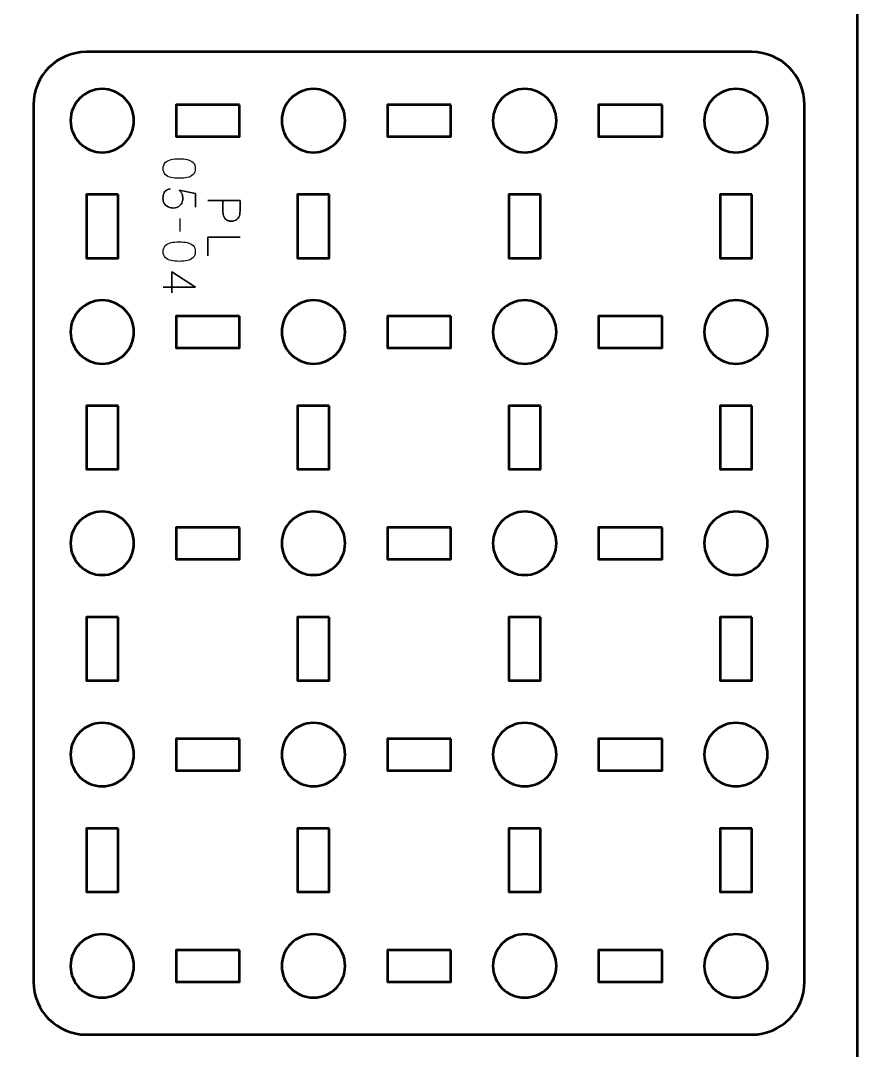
# Model space of a CAD drawing. Header units: centimetres. Extents: x -23.5 to 0, y -29.7 to 0.
# Drawn here: x -7.92 to 0, y -24.5 to -14.75 of the extents above; entities that cross this region are included whole.
import ezdxf

# ---------------------------------------------------------------- set-up
doc = ezdxf.new("R2010")
doc.units = ezdxf.units.CM
doc.header["$MEASUREMENT"] = 0
doc.layers.add('Layer 1', color=7, linetype='Continuous')

msp = doc.modelspace()

# ---------------------------------------------------------------- linework, layer by layer
at = {"layer": 'Layer 1', "color": 22, "lineweight": 53}
msp.add_open_spline([(-20.49992, 0.00005), (-20.49992, 0.00005), (-0.49996, 0.00005), (-0.49996, 0.00005), (-0.49996, 0.00005), (-0.22299, 0.00005), (0, -0.22304), (0, -0.50004), (0, -0.50004), (0, -0.50004), (0, -29.19991), (0, -29.19991), (0, -29.19991), (0, -29.47705), (-0.22299, -29.70001), (-0.49996, -29.70001), (-0.49996, -29.70001), (-0.49996, -29.70001), (-20.49992, -29.70001), (-20.49992, -29.70001), (-20.49992, -29.70001), (-20.77692, -29.70001), (-21.00001, -29.47705), (-21.00001, -29.19991), (-21.00001, -29.19991), (-21.00001, -29.19991), (-21.00001, -0.50004), (-21.00001, -0.50004), (-21.00001, -0.50004), (-21.00001, -0.22304), (-20.77692, 0.00005), (-20.49992, 0.00005)], degree=3, knots=[0, 0, 0, 0, 0.125, 0.125, 0.125, 0.125, 0.25, 0.25, 0.25, 0.25, 0.375, 0.375, 0.375, 0.375, 0.5, 0.5, 0.5, 0.5, 0.625, 0.625, 0.625, 0.625, 0.75, 0.75, 0.75, 0.75, 0.875, 0.875, 0.875, 0.875, 1, 1, 1, 1], dxfattribs=at)
at = {"layer": 'Layer 1', "color": 114, "lineweight": 53}
msp.add_open_spline([(-0.50002, -15.55001), (-0.50002, -15.55001), (-0.50002, -23.84991), (-0.50002, -23.84991), (-0.50002, -23.84991), (-0.50002, -24.12691), (-0.72311, -24.35001), (-1.00011, -24.35001), (-1.00011, -24.35001), (-1.00011, -24.35001), (-7.30008, -24.35001), (-7.30008, -24.35001), (-7.30008, -24.35001), (-7.57705, -24.35001), (-7.80004, -24.12691), (-7.80004, -23.84991), (-7.80004, -23.84991), (-7.80004, -23.84991), (-7.80004, -15.55001), (-7.80004, -15.55001), (-7.80004, -15.55001), (-7.80004, -15.27301), (-7.57705, -15.04991), (-7.30008, -15.04991), (-7.30008, -15.04991), (-7.30008, -15.04991), (-1.00011, -15.04991), (-1.00011, -15.04991), (-1.00011, -15.04991), (-0.72311, -15.04991), (-0.50002, -15.27301), (-0.50002, -15.55001)], degree=3, knots=[0, 0, 0, 0, 0.125, 0.125, 0.125, 0.125, 0.25, 0.25, 0.25, 0.25, 0.375, 0.375, 0.375, 0.375, 0.5, 0.5, 0.5, 0.5, 0.625, 0.625, 0.625, 0.625, 0.75, 0.75, 0.75, 0.75, 0.875, 0.875, 0.875, 0.875, 1, 1, 1, 1], dxfattribs=at)
at = {"layer": 'Layer 1', "lineweight": 53}
for points in [[(-7.15001, -15.99994), (-7.31578, -15.99994), (-7.45001, -15.86571), (-7.45001, -15.69994), (-7.45001, -15.69994), (-7.45001, -15.53428), (-7.31578, -15.39994), (-7.15001, -15.39994), (-7.15001, -15.39994), (-6.98434, -15.39994), (-6.85001, -15.53428), (-6.85001, -15.69994), (-6.85001, -15.69994), (-6.85001, -15.86571), (-6.98434, -15.99994), (-7.15001, -15.99994)], [(-5.15004, -15.99994), (-5.31571, -15.99994), (-5.45004, -15.86571), (-5.45004, -15.69994), (-5.45004, -15.69994), (-5.45004, -15.53428), (-5.31571, -15.39994), (-5.15004, -15.39994), (-5.15004, -15.39994), (-4.98441, -15.39994), (-4.85004, -15.53428), (-4.85004, -15.69994), (-4.85004, -15.69994), (-4.85004, -15.86571), (-4.98441, -15.99994), (-5.15004, -15.99994)], [(-3.15012, -15.99994), (-3.31575, -15.99994), (-3.45012, -15.86571), (-3.45012, -15.69994), (-3.45012, -15.69994), (-3.45012, -15.53428), (-3.31575, -15.39994), (-3.15012, -15.39994), (-3.15012, -15.39994), (-2.98435, -15.39994), (-2.85012, -15.53428), (-2.85012, -15.69994), (-2.85012, -15.69994), (-2.85012, -15.86571), (-2.98435, -15.99994), (-3.15012, -15.99994)], [(-1.15005, -15.99994), (-1.31582, -15.99994), (-1.45005, -15.86571), (-1.45005, -15.69994), (-1.45005, -15.69994), (-1.45005, -15.53428), (-1.31582, -15.39994), (-1.15005, -15.39994), (-1.15005, -15.39994), (-0.98438, -15.39994), (-0.85004, -15.53428), (-0.85004, -15.69994), (-0.85004, -15.69994), (-0.85004, -15.86571), (-0.98438, -15.99994), (-1.15005, -15.99994)], [(-5.85009, -15.55001), (-5.85009, -15.55001), (-5.85009, -15.85001), (-5.85009, -15.85001), (-5.85009, -15.85001), (-5.85009, -15.85001), (-6.4501, -15.85001), (-6.4501, -15.85001), (-6.4501, -15.85001), (-6.4501, -15.85001), (-6.4501, -15.55001), (-6.4501, -15.55001), (-6.4501, -15.55001), (-6.4501, -15.55001), (-5.85009, -15.55001), (-5.85009, -15.55001)], [(-3.85003, -15.55001), (-3.85003, -15.55001), (-3.85003, -15.85001), (-3.85003, -15.85001), (-3.85003, -15.85001), (-3.85003, -15.85001), (-4.45002, -15.85001), (-4.45002, -15.85001), (-4.45002, -15.85001), (-4.45002, -15.85001), (-4.45002, -15.55001), (-4.45002, -15.55001), (-4.45002, -15.55001), (-4.45002, -15.55001), (-3.85003, -15.55001), (-3.85003, -15.55001)], [(-1.85006, -15.55001), (-1.85006, -15.55001), (-1.85006, -15.85001), (-1.85006, -15.85001), (-1.85006, -15.85001), (-1.85006, -15.85001), (-2.45007, -15.85001), (-2.45007, -15.85001), (-2.45007, -15.85001), (-2.45007, -15.85001), (-2.45007, -15.55001), (-2.45007, -15.55001), (-2.45007, -15.55001), (-2.45007, -15.55001), (-1.85006, -15.55001), (-1.85006, -15.55001)], [(-7.00008, -16.39996), (-7.00008, -16.39996), (-7.00008, -16.99996), (-7.00008, -16.99996), (-7.00008, -16.99996), (-7.00008, -16.99996), (-7.30008, -16.99996), (-7.30008, -16.99996), (-7.30008, -16.99996), (-7.30008, -16.99996), (-7.30008, -16.39996), (-7.30008, -16.39996), (-7.30008, -16.39996), (-7.30008, -16.39996), (-7.00008, -16.39996), (-7.00008, -16.39996)], [(-4.99997, -16.39996), (-4.99997, -16.39996), (-4.99997, -16.99996), (-4.99997, -16.99996), (-4.99997, -16.99996), (-4.99997, -16.99996), (-5.29997, -16.99996), (-5.29997, -16.99996), (-5.29997, -16.99996), (-5.29997, -16.99996), (-5.29997, -16.39996), (-5.29997, -16.39996), (-5.29997, -16.39996), (-5.29997, -16.39996), (-4.99997, -16.39996), (-4.99997, -16.39996)], [(-3.00005, -16.39996), (-3.00005, -16.39996), (-3.00005, -16.99996), (-3.00005, -16.99996), (-3.00005, -16.99996), (-3.00005, -16.99996), (-3.30005, -16.99996), (-3.30005, -16.99996), (-3.30005, -16.99996), (-3.30005, -16.99996), (-3.30005, -16.39996), (-3.30005, -16.39996), (-3.30005, -16.39996), (-3.30005, -16.39996), (-3.00005, -16.39996), (-3.00005, -16.39996)], [(-1.00011, -16.39996), (-1.00011, -16.39996), (-1.00011, -16.99996), (-1.00011, -16.99996), (-1.00011, -16.99996), (-1.00011, -16.99996), (-1.30012, -16.99996), (-1.30012, -16.99996), (-1.30012, -16.99996), (-1.30012, -16.99996), (-1.30012, -16.39996), (-1.30012, -16.39996), (-1.30012, -16.39996), (-1.30012, -16.39996), (-1.00011, -16.39996), (-1.00011, -16.39996)], [(-7.15001, -18.00002), (-7.31578, -18.00002), (-7.45001, -17.86564), (-7.45001, -17.70001), (-7.45001, -17.70001), (-7.45001, -17.53424), (-7.31578, -17.40001), (-7.15001, -17.40001), (-7.15001, -17.40001), (-6.98434, -17.40001), (-6.85001, -17.53424), (-6.85001, -17.70001), (-6.85001, -17.70001), (-6.85001, -17.86564), (-6.98434, -18.00002), (-7.15001, -18.00002)], [(-5.15004, -18.00002), (-5.31571, -18.00002), (-5.45004, -17.86564), (-5.45004, -17.70001), (-5.45004, -17.70001), (-5.45004, -17.53424), (-5.31571, -17.40001), (-5.15004, -17.40001), (-5.15004, -17.40001), (-4.98441, -17.40001), (-4.85004, -17.53424), (-4.85004, -17.70001), (-4.85004, -17.70001), (-4.85004, -17.86564), (-4.98441, -18.00002), (-5.15004, -18.00002)], [(-3.15012, -18.00002), (-3.31575, -18.00002), (-3.45012, -17.86564), (-3.45012, -17.70001), (-3.45012, -17.70001), (-3.45012, -17.53424), (-3.31575, -17.40001), (-3.15012, -17.40001), (-3.15012, -17.40001), (-2.98435, -17.40001), (-2.85012, -17.53424), (-2.85012, -17.70001), (-2.85012, -17.70001), (-2.85012, -17.86564), (-2.98435, -18.00002), (-3.15012, -18.00002)], [(-1.15005, -18.00002), (-1.31582, -18.00002), (-1.45005, -17.86564), (-1.45005, -17.70001), (-1.45005, -17.70001), (-1.45005, -17.53424), (-1.31582, -17.40001), (-1.15005, -17.40001), (-1.15005, -17.40001), (-0.98438, -17.40001), (-0.85004, -17.53424), (-0.85004, -17.70001), (-0.85004, -17.70001), (-0.85004, -17.86564), (-0.98438, -18.00002), (-1.15005, -18.00002)], [(-5.85009, -17.54994), (-5.85009, -17.54994), (-5.85009, -17.84994), (-5.85009, -17.84994), (-5.85009, -17.84994), (-5.85009, -17.84994), (-6.4501, -17.84994), (-6.4501, -17.84994), (-6.4501, -17.84994), (-6.4501, -17.84994), (-6.4501, -17.54994), (-6.4501, -17.54994), (-6.4501, -17.54994), (-6.4501, -17.54994), (-5.85009, -17.54994), (-5.85009, -17.54994)], [(-3.85003, -17.54994), (-3.85003, -17.54994), (-3.85003, -17.84994), (-3.85003, -17.84994), (-3.85003, -17.84994), (-3.85003, -17.84994), (-4.45002, -17.84994), (-4.45002, -17.84994), (-4.45002, -17.84994), (-4.45002, -17.84994), (-4.45002, -17.54994), (-4.45002, -17.54994), (-4.45002, -17.54994), (-4.45002, -17.54994), (-3.85003, -17.54994), (-3.85003, -17.54994)], [(-1.85006, -17.54994), (-1.85006, -17.54994), (-1.85006, -17.84994), (-1.85006, -17.84994), (-1.85006, -17.84994), (-1.85006, -17.84994), (-2.45007, -17.84994), (-2.45007, -17.84994), (-2.45007, -17.84994), (-2.45007, -17.84994), (-2.45007, -17.54994), (-2.45007, -17.54994), (-2.45007, -17.54994), (-2.45007, -17.54994), (-1.85006, -17.54994), (-1.85006, -17.54994)], [(-7.00008, -18.39992), (-7.00008, -18.39992), (-7.00008, -18.99992), (-7.00008, -18.99992), (-7.00008, -18.99992), (-7.00008, -18.99992), (-7.30008, -18.99992), (-7.30008, -18.99992), (-7.30008, -18.99992), (-7.30008, -18.99992), (-7.30008, -18.39992), (-7.30008, -18.39992), (-7.30008, -18.39992), (-7.30008, -18.39992), (-7.00008, -18.39992), (-7.00008, -18.39992)], [(-4.99997, -18.39992), (-4.99997, -18.39992), (-4.99997, -18.99992), (-4.99997, -18.99992), (-4.99997, -18.99992), (-4.99997, -18.99992), (-5.29997, -18.99992), (-5.29997, -18.99992), (-5.29997, -18.99992), (-5.29997, -18.99992), (-5.29997, -18.39992), (-5.29997, -18.39992), (-5.29997, -18.39992), (-5.29997, -18.39992), (-4.99997, -18.39992), (-4.99997, -18.39992)], [(-3.00005, -18.39992), (-3.00005, -18.39992), (-3.00005, -18.99992), (-3.00005, -18.99992), (-3.00005, -18.99992), (-3.00005, -18.99992), (-3.30005, -18.99992), (-3.30005, -18.99992), (-3.30005, -18.99992), (-3.30005, -18.99992), (-3.30005, -18.39992), (-3.30005, -18.39992), (-3.30005, -18.39992), (-3.30005, -18.39992), (-3.00005, -18.39992), (-3.00005, -18.39992)], [(-1.00011, -18.39992), (-1.00011, -18.39992), (-1.00011, -18.99992), (-1.00011, -18.99992), (-1.00011, -18.99992), (-1.00011, -18.99992), (-1.30012, -18.99992), (-1.30012, -18.99992), (-1.30012, -18.99992), (-1.30012, -18.99992), (-1.30012, -18.39992), (-1.30012, -18.39992), (-1.30012, -18.39992), (-1.30012, -18.39992), (-1.00011, -18.39992), (-1.00011, -18.39992)], [(-7.15001, -19.99994), (-7.31578, -19.99994), (-7.45001, -19.8656), (-7.45001, -19.69994), (-7.45001, -19.69994), (-7.45001, -19.53431), (-7.31578, -19.39993), (-7.15001, -19.39993), (-7.15001, -19.39993), (-6.98434, -19.39993), (-6.85001, -19.53431), (-6.85001, -19.69994), (-6.85001, -19.69994), (-6.85001, -19.8656), (-6.98434, -19.99994), (-7.15001, -19.99994)], [(-5.15004, -19.99994), (-5.31571, -19.99994), (-5.45004, -19.8656), (-5.45004, -19.69994), (-5.45004, -19.69994), (-5.45004, -19.53431), (-5.31571, -19.39993), (-5.15004, -19.39993), (-5.15004, -19.39993), (-4.98441, -19.39993), (-4.85004, -19.53431), (-4.85004, -19.69994), (-4.85004, -19.69994), (-4.85004, -19.8656), (-4.98441, -19.99994), (-5.15004, -19.99994)], [(-3.15012, -19.99994), (-3.31575, -19.99994), (-3.45012, -19.8656), (-3.45012, -19.69994), (-3.45012, -19.69994), (-3.45012, -19.53431), (-3.31575, -19.39993), (-3.15012, -19.39993), (-3.15012, -19.39993), (-2.98435, -19.39993), (-2.85012, -19.53431), (-2.85012, -19.69994), (-2.85012, -19.69994), (-2.85012, -19.8656), (-2.98435, -19.99994), (-3.15012, -19.99994)], [(-1.15005, -19.99994), (-1.31582, -19.99994), (-1.45005, -19.8656), (-1.45005, -19.69994), (-1.45005, -19.69994), (-1.45005, -19.53431), (-1.31582, -19.39993), (-1.15005, -19.39993), (-1.15005, -19.39993), (-0.98438, -19.39993), (-0.85004, -19.53431), (-0.85004, -19.69994), (-0.85004, -19.69994), (-0.85004, -19.8656), (-0.98438, -19.99994), (-1.15005, -19.99994)], [(-5.85009, -19.54986), (-5.85009, -19.54986), (-5.85009, -19.84987), (-5.85009, -19.84987), (-5.85009, -19.84987), (-5.85009, -19.84987), (-6.4501, -19.84987), (-6.4501, -19.84987), (-6.4501, -19.84987), (-6.4501, -19.84987), (-6.4501, -19.54986), (-6.4501, -19.54986), (-6.4501, -19.54986), (-6.4501, -19.54986), (-5.85009, -19.54986), (-5.85009, -19.54986)], [(-3.85003, -19.54986), (-3.85003, -19.54986), (-3.85003, -19.84987), (-3.85003, -19.84987), (-3.85003, -19.84987), (-3.85003, -19.84987), (-4.45002, -19.84987), (-4.45002, -19.84987), (-4.45002, -19.84987), (-4.45002, -19.84987), (-4.45002, -19.54986), (-4.45002, -19.54986), (-4.45002, -19.54986), (-4.45002, -19.54986), (-3.85003, -19.54986), (-3.85003, -19.54986)], [(-1.85006, -19.54986), (-1.85006, -19.54986), (-1.85006, -19.84987), (-1.85006, -19.84987), (-1.85006, -19.84987), (-1.85006, -19.84987), (-2.45007, -19.84987), (-2.45007, -19.84987), (-2.45007, -19.84987), (-2.45007, -19.84987), (-2.45007, -19.54986), (-2.45007, -19.54986), (-2.45007, -19.54986), (-2.45007, -19.54986), (-1.85006, -19.54986), (-1.85006, -19.54986)], [(-7.00008, -20.39999), (-7.00008, -20.39999), (-7.00008, -20.99999), (-7.00008, -20.99999), (-7.00008, -20.99999), (-7.00008, -20.99999), (-7.30008, -20.99999), (-7.30008, -20.99999), (-7.30008, -20.99999), (-7.30008, -20.99999), (-7.30008, -20.39999), (-7.30008, -20.39999), (-7.30008, -20.39999), (-7.30008, -20.39999), (-7.00008, -20.39999), (-7.00008, -20.39999)], [(-4.99997, -20.39999), (-4.99997, -20.39999), (-4.99997, -20.99999), (-4.99997, -20.99999), (-4.99997, -20.99999), (-4.99997, -20.99999), (-5.29997, -20.99999), (-5.29997, -20.99999), (-5.29997, -20.99999), (-5.29997, -20.99999), (-5.29997, -20.39999), (-5.29997, -20.39999), (-5.29997, -20.39999), (-5.29997, -20.39999), (-4.99997, -20.39999), (-4.99997, -20.39999)], [(-3.00005, -20.39999), (-3.00005, -20.39999), (-3.00005, -20.99999), (-3.00005, -20.99999), (-3.00005, -20.99999), (-3.00005, -20.99999), (-3.30005, -20.99999), (-3.30005, -20.99999), (-3.30005, -20.99999), (-3.30005, -20.99999), (-3.30005, -20.39999), (-3.30005, -20.39999), (-3.30005, -20.39999), (-3.30005, -20.39999), (-3.00005, -20.39999), (-3.00005, -20.39999)], [(-1.00011, -20.39999), (-1.00011, -20.39999), (-1.00011, -20.99999), (-1.00011, -20.99999), (-1.00011, -20.99999), (-1.00011, -20.99999), (-1.30012, -20.99999), (-1.30012, -20.99999), (-1.30012, -20.99999), (-1.30012, -20.99999), (-1.30012, -20.39999), (-1.30012, -20.39999), (-1.30012, -20.39999), (-1.30012, -20.39999), (-1.00011, -20.39999), (-1.00011, -20.39999)], [(-7.15001, -21.99991), (-7.31578, -21.99991), (-7.45001, -21.86567), (-7.45001, -21.6999), (-7.45001, -21.6999), (-7.45001, -21.53424), (-7.31578, -21.3999), (-7.15001, -21.3999), (-7.15001, -21.3999), (-6.98434, -21.3999), (-6.85001, -21.53424), (-6.85001, -21.6999), (-6.85001, -21.6999), (-6.85001, -21.86567), (-6.98434, -21.99991), (-7.15001, -21.99991)], [(-5.15004, -21.99991), (-5.31571, -21.99991), (-5.45004, -21.86567), (-5.45004, -21.6999), (-5.45004, -21.6999), (-5.45004, -21.53424), (-5.31571, -21.3999), (-5.15004, -21.3999), (-5.15004, -21.3999), (-4.98441, -21.3999), (-4.85004, -21.53424), (-4.85004, -21.6999), (-4.85004, -21.6999), (-4.85004, -21.86567), (-4.98441, -21.99991), (-5.15004, -21.99991)], [(-3.15012, -21.99991), (-3.31575, -21.99991), (-3.45012, -21.86567), (-3.45012, -21.6999), (-3.45012, -21.6999), (-3.45012, -21.53424), (-3.31575, -21.3999), (-3.15012, -21.3999), (-3.15012, -21.3999), (-2.98435, -21.3999), (-2.85012, -21.53424), (-2.85012, -21.6999), (-2.85012, -21.6999), (-2.85012, -21.86567), (-2.98435, -21.99991), (-3.15012, -21.99991)], [(-1.15005, -21.99991), (-1.31582, -21.99991), (-1.45005, -21.86567), (-1.45005, -21.6999), (-1.45005, -21.6999), (-1.45005, -21.53424), (-1.31582, -21.3999), (-1.15005, -21.3999), (-1.15005, -21.3999), (-0.98438, -21.3999), (-0.85004, -21.53424), (-0.85004, -21.6999), (-0.85004, -21.6999), (-0.85004, -21.86567), (-0.98438, -21.99991), (-1.15005, -21.99991)], [(-5.85009, -21.54997), (-5.85009, -21.54997), (-5.85009, -21.84998), (-5.85009, -21.84998), (-5.85009, -21.84998), (-5.85009, -21.84998), (-6.4501, -21.84998), (-6.4501, -21.84998), (-6.4501, -21.84998), (-6.4501, -21.84998), (-6.4501, -21.54997), (-6.4501, -21.54997), (-6.4501, -21.54997), (-6.4501, -21.54997), (-5.85009, -21.54997), (-5.85009, -21.54997)], [(-3.85003, -21.54997), (-3.85003, -21.54997), (-3.85003, -21.84998), (-3.85003, -21.84998), (-3.85003, -21.84998), (-3.85003, -21.84998), (-4.45002, -21.84998), (-4.45002, -21.84998), (-4.45002, -21.84998), (-4.45002, -21.84998), (-4.45002, -21.54997), (-4.45002, -21.54997), (-4.45002, -21.54997), (-4.45002, -21.54997), (-3.85003, -21.54997), (-3.85003, -21.54997)], [(-1.85006, -21.54997), (-1.85006, -21.54997), (-1.85006, -21.84998), (-1.85006, -21.84998), (-1.85006, -21.84998), (-1.85006, -21.84998), (-2.45007, -21.84998), (-2.45007, -21.84998), (-2.45007, -21.84998), (-2.45007, -21.84998), (-2.45007, -21.54997), (-2.45007, -21.54997), (-2.45007, -21.54997), (-2.45007, -21.54997), (-1.85006, -21.54997), (-1.85006, -21.54997)], [(-7.00008, -22.39996), (-7.00008, -22.39996), (-7.00008, -22.99996), (-7.00008, -22.99996), (-7.00008, -22.99996), (-7.00008, -22.99996), (-7.30008, -22.99996), (-7.30008, -22.99996), (-7.30008, -22.99996), (-7.30008, -22.99996), (-7.30008, -22.39996), (-7.30008, -22.39996), (-7.30008, -22.39996), (-7.30008, -22.39996), (-7.00008, -22.39996), (-7.00008, -22.39996)], [(-4.99997, -22.39996), (-4.99997, -22.39996), (-4.99997, -22.99996), (-4.99997, -22.99996), (-4.99997, -22.99996), (-4.99997, -22.99996), (-5.29997, -22.99996), (-5.29997, -22.99996), (-5.29997, -22.99996), (-5.29997, -22.99996), (-5.29997, -22.39996), (-5.29997, -22.39996), (-5.29997, -22.39996), (-5.29997, -22.39996), (-4.99997, -22.39996), (-4.99997, -22.39996)], [(-3.00005, -22.39996), (-3.00005, -22.39996), (-3.00005, -22.99996), (-3.00005, -22.99996), (-3.00005, -22.99996), (-3.00005, -22.99996), (-3.30005, -22.99996), (-3.30005, -22.99996), (-3.30005, -22.99996), (-3.30005, -22.99996), (-3.30005, -22.39996), (-3.30005, -22.39996), (-3.30005, -22.39996), (-3.30005, -22.39996), (-3.00005, -22.39996), (-3.00005, -22.39996)], [(-1.00011, -22.39996), (-1.00011, -22.39996), (-1.00011, -22.99996), (-1.00011, -22.99996), (-1.00011, -22.99996), (-1.00011, -22.99996), (-1.30012, -22.99996), (-1.30012, -22.99996), (-1.30012, -22.99996), (-1.30012, -22.99996), (-1.30012, -22.39996), (-1.30012, -22.39996), (-1.30012, -22.39996), (-1.30012, -22.39996), (-1.00011, -22.39996), (-1.00011, -22.39996)], [(-7.15001, -23.99998), (-7.31578, -23.99998), (-7.45001, -23.86561), (-7.45001, -23.69998), (-7.45001, -23.69998), (-7.45001, -23.53421), (-7.31578, -23.39998), (-7.15001, -23.39998), (-7.15001, -23.39998), (-6.98434, -23.39998), (-6.85001, -23.53421), (-6.85001, -23.69998), (-6.85001, -23.69998), (-6.85001, -23.86561), (-6.98434, -23.99998), (-7.15001, -23.99998)], [(-5.15004, -23.99998), (-5.31571, -23.99998), (-5.45004, -23.86561), (-5.45004, -23.69998), (-5.45004, -23.69998), (-5.45004, -23.53421), (-5.31571, -23.39998), (-5.15004, -23.39998), (-5.15004, -23.39998), (-4.98441, -23.39998), (-4.85004, -23.53421), (-4.85004, -23.69998), (-4.85004, -23.69998), (-4.85004, -23.86561), (-4.98441, -23.99998), (-5.15004, -23.99998)], [(-3.15012, -23.99998), (-3.31575, -23.99998), (-3.45012, -23.86561), (-3.45012, -23.69998), (-3.45012, -23.69998), (-3.45012, -23.53421), (-3.31575, -23.39998), (-3.15012, -23.39998), (-3.15012, -23.39998), (-2.98435, -23.39998), (-2.85012, -23.53421), (-2.85012, -23.69998), (-2.85012, -23.69998), (-2.85012, -23.86561), (-2.98435, -23.99998), (-3.15012, -23.99998)], [(-1.15005, -23.99998), (-1.31582, -23.99998), (-1.45005, -23.86561), (-1.45005, -23.69998), (-1.45005, -23.69998), (-1.45005, -23.53421), (-1.31582, -23.39998), (-1.15005, -23.39998), (-1.15005, -23.39998), (-0.98438, -23.39998), (-0.85004, -23.53421), (-0.85004, -23.69998), (-0.85004, -23.69998), (-0.85004, -23.86561), (-0.98438, -23.99998), (-1.15005, -23.99998)], [(-5.85009, -23.54991), (-5.85009, -23.54991), (-5.85009, -23.84991), (-5.85009, -23.84991), (-5.85009, -23.84991), (-5.85009, -23.84991), (-6.4501, -23.84991), (-6.4501, -23.84991), (-6.4501, -23.84991), (-6.4501, -23.84991), (-6.4501, -23.54991), (-6.4501, -23.54991), (-6.4501, -23.54991), (-6.4501, -23.54991), (-5.85009, -23.54991), (-5.85009, -23.54991)], [(-3.85003, -23.54991), (-3.85003, -23.54991), (-3.85003, -23.84991), (-3.85003, -23.84991), (-3.85003, -23.84991), (-3.85003, -23.84991), (-4.45002, -23.84991), (-4.45002, -23.84991), (-4.45002, -23.84991), (-4.45002, -23.84991), (-4.45002, -23.54991), (-4.45002, -23.54991), (-4.45002, -23.54991), (-4.45002, -23.54991), (-3.85003, -23.54991), (-3.85003, -23.54991)], [(-1.85006, -23.54991), (-1.85006, -23.54991), (-1.85006, -23.84991), (-1.85006, -23.84991), (-1.85006, -23.84991), (-1.85006, -23.84991), (-2.45007, -23.84991), (-2.45007, -23.84991), (-2.45007, -23.84991), (-2.45007, -23.84991), (-2.45007, -23.54991), (-2.45007, -23.54991), (-2.45007, -23.54991), (-2.45007, -23.54991), (-1.85006, -23.54991), (-1.85006, -23.54991)]]:
    msp.add_open_spline(points, degree=3, knots=[0, 0, 0, 0, 0.25, 0.25, 0.25, 0.25, 0.5, 0.5, 0.5, 0.5, 0.75, 0.75, 0.75, 0.75, 1, 1, 1, 1], dxfattribs=at)
at = {"layer": 'Layer 1', "color": 40, "lineweight": 30}
for points, knots in [([(-6.57343, -16.15291), (-6.57315, -16.17742), (-6.56627, -16.19644), (-6.55276, -16.20995), (-6.55276, -16.20995), (-6.53924, -16.22332), (-6.52108, -16.23267), (-6.49804, -16.23793), (-6.49804, -16.23793), (-6.47518, -16.24301), (-6.44953, -16.24551), (-6.42103, -16.24523), (-6.42103, -16.24523), (-6.39291, -16.24551), (-6.36727, -16.24301), (-6.34426, -16.23793), (-6.34426, -16.23793), (-6.32151, -16.23267), (-6.30334, -16.22332), (-6.28955, -16.20995), (-6.28955, -16.20995), (-6.27604, -16.19644), (-6.26902, -16.17742), (-6.26859, -16.15291), (-6.26859, -16.15291), (-6.26902, -16.12821), (-6.27604, -16.1092), (-6.28955, -16.09583), (-6.28955, -16.09583), (-6.30334, -16.08235), (-6.32151, -16.07311), (-6.34426, -16.06799), (-6.34426, -16.06799), (-6.36727, -16.06277), (-6.39291, -16.0603), (-6.42103, -16.06069), (-6.42103, -16.06069), (-6.44953, -16.0603), (-6.47518, -16.06277), (-6.49804, -16.06799), (-6.49804, -16.06799), (-6.52108, -16.07311), (-6.53924, -16.08235), (-6.55276, -16.09583), (-6.55276, -16.09583), (-6.56627, -16.1092), (-6.57315, -16.12821), (-6.57343, -16.15291)], [0, 0, 0, 0, 0.0833333, 0.0833333, 0.0833333, 0.0833333, 0.1666667, 0.1666667, 0.1666667, 0.1666667, 0.25, 0.25, 0.25, 0.25, 0.3333333, 0.3333333, 0.3333333, 0.3333333, 0.4166667, 0.4166667, 0.4166667, 0.4166667, 0.5, 0.5, 0.5, 0.5, 0.5833333, 0.5833333, 0.5833333, 0.5833333, 0.6666667, 0.6666667, 0.6666667, 0.6666667, 0.75, 0.75, 0.75, 0.75, 0.8333333, 0.8333333, 0.8333333, 0.8333333, 0.9166667, 0.9166667, 0.9166667, 0.9166667, 1, 1, 1, 1]), ([(-6.57343, -16.15291), (-6.57315, -16.17742), (-6.56627, -16.19644), (-6.55276, -16.20995), (-6.55276, -16.20995), (-6.53924, -16.22332), (-6.52108, -16.23267), (-6.49804, -16.23793), (-6.49804, -16.23793), (-6.47518, -16.24301), (-6.44953, -16.24551), (-6.42103, -16.24523), (-6.42103, -16.24523), (-6.39291, -16.24551), (-6.36727, -16.24301), (-6.34426, -16.23793), (-6.34426, -16.23793), (-6.32151, -16.23267), (-6.30334, -16.22332), (-6.28955, -16.20995), (-6.28955, -16.20995), (-6.27604, -16.19644), (-6.26902, -16.17742), (-6.26859, -16.15291), (-6.26859, -16.15291), (-6.26902, -16.12821), (-6.27604, -16.1092), (-6.28955, -16.09583), (-6.28955, -16.09583), (-6.30334, -16.08235), (-6.32151, -16.07311), (-6.34426, -16.06799), (-6.34426, -16.06799), (-6.36727, -16.06277), (-6.39291, -16.0603), (-6.42103, -16.06069), (-6.42103, -16.06069), (-6.44953, -16.0603), (-6.47518, -16.06277), (-6.49804, -16.06799), (-6.49804, -16.06799), (-6.52108, -16.07311), (-6.53924, -16.08235), (-6.55276, -16.09583), (-6.55276, -16.09583), (-6.56627, -16.1092), (-6.57315, -16.12821), (-6.57343, -16.15291)], [0, 0, 0, 0, 0.0833333, 0.0833333, 0.0833333, 0.0833333, 0.1666667, 0.1666667, 0.1666667, 0.1666667, 0.25, 0.25, 0.25, 0.25, 0.3333333, 0.3333333, 0.3333333, 0.3333333, 0.4166667, 0.4166667, 0.4166667, 0.4166667, 0.5, 0.5, 0.5, 0.5, 0.5833333, 0.5833333, 0.5833333, 0.5833333, 0.6666667, 0.6666667, 0.6666667, 0.6666667, 0.75, 0.75, 0.75, 0.75, 0.8333333, 0.8333333, 0.8333333, 0.8333333, 0.9166667, 0.9166667, 0.9166667, 0.9166667, 1, 1, 1, 1]), ([(-6.26821, -16.5174), (-6.26821, -16.5174), (-6.26821, -16.39033), (-6.26821, -16.39033), (-6.26821, -16.39033), (-6.26821, -16.39033), (-6.41979, -16.35657), (-6.41979, -16.35657), (-6.41979, -16.35657), (-6.41316, -16.36429), (-6.40724, -16.37173), (-6.40226, -16.37904), (-6.40226, -16.37904), (-6.39746, -16.38606), (-6.39372, -16.39417), (-6.39111, -16.40341), (-6.39111, -16.40341), (-6.38864, -16.41252), (-6.38741, -16.42395), (-6.38713, -16.43774), (-6.38713, -16.43774), (-6.38727, -16.45192), (-6.39044, -16.46586), (-6.39676, -16.47947), (-6.39676, -16.47947), (-6.40325, -16.49298), (-6.41288, -16.50427), (-6.42572, -16.51323), (-6.42572, -16.51323), (-6.43881, -16.52205), (-6.45518, -16.52675), (-6.47476, -16.52717), (-6.47476, -16.52717), (-6.48164, -16.52717), (-6.49046, -16.52593), (-6.50136, -16.52371), (-6.50136, -16.52371), (-6.51226, -16.52124), (-6.52326, -16.51683), (-6.53445, -16.51048), (-6.53445, -16.51048), (-6.54574, -16.50403), (-6.55523, -16.49492), (-6.56281, -16.48307), (-6.56281, -16.48307), (-6.57054, -16.47108), (-6.57438, -16.45566), (-6.57466, -16.43689), (-6.57466, -16.43689), (-6.57424, -16.41181), (-6.57025, -16.39308), (-6.56253, -16.3807), (-6.56253, -16.3807), (-6.55484, -16.368), (-6.54559, -16.35946), (-6.53498, -16.35491), (-6.53498, -16.35491), (-6.5245, -16.35007), (-6.51501, -16.34704), (-6.50619, -16.34595), (-6.50619, -16.34595), (-6.51501, -16.34704), (-6.5245, -16.35007), (-6.53498, -16.35491), (-6.53498, -16.35491), (-6.54559, -16.35946), (-6.55484, -16.368), (-6.56253, -16.3807), (-6.56253, -16.3807), (-6.57025, -16.39308), (-6.57424, -16.41181), (-6.57466, -16.43689), (-6.57466, -16.43689), (-6.57438, -16.45566), (-6.57054, -16.47108), (-6.56281, -16.48307), (-6.56281, -16.48307), (-6.55523, -16.49492), (-6.54574, -16.50403), (-6.53445, -16.51048), (-6.53445, -16.51048), (-6.52326, -16.51683), (-6.51226, -16.52124), (-6.50136, -16.52371), (-6.50136, -16.52371), (-6.49046, -16.52593), (-6.48164, -16.52717), (-6.47476, -16.52717), (-6.47476, -16.52717), (-6.45518, -16.52675), (-6.43881, -16.52205), (-6.42572, -16.51323), (-6.42572, -16.51323), (-6.41288, -16.50427), (-6.40325, -16.49298), (-6.39676, -16.47947), (-6.39676, -16.47947), (-6.39044, -16.46586), (-6.38727, -16.45192), (-6.38713, -16.43774), (-6.38713, -16.43774), (-6.38741, -16.42395), (-6.38864, -16.41252), (-6.39111, -16.40341), (-6.39111, -16.40341), (-6.39372, -16.39417), (-6.39746, -16.38606), (-6.40226, -16.37904), (-6.40226, -16.37904), (-6.40724, -16.37173), (-6.41316, -16.36429), (-6.41979, -16.35657), (-6.41979, -16.35657), (-6.41979, -16.35657), (-6.26821, -16.39033), (-6.26821, -16.39033), (-6.26821, -16.39033), (-6.26821, -16.39033), (-6.26821, -16.5174), (-6.26821, -16.5174)], [0, 0, 0, 0, 0.0333333, 0.0333333, 0.0333333, 0.0333333, 0.0666667, 0.0666667, 0.0666667, 0.0666667, 0.1, 0.1, 0.1, 0.1, 0.1333333, 0.1333333, 0.1333333, 0.1333333, 0.1666667, 0.1666667, 0.1666667, 0.1666667, 0.2, 0.2, 0.2, 0.2, 0.2333333, 0.2333333, 0.2333333, 0.2333333, 0.2666667, 0.2666667, 0.2666667, 0.2666667, 0.3, 0.3, 0.3, 0.3, 0.3333333, 0.3333333, 0.3333333, 0.3333333, 0.3666667, 0.3666667, 0.3666667, 0.3666667, 0.4, 0.4, 0.4, 0.4, 0.4333333, 0.4333333, 0.4333333, 0.4333333, 0.4666667, 0.4666667, 0.4666667, 0.4666667, 0.5, 0.5, 0.5, 0.5, 0.5333333, 0.5333333, 0.5333333, 0.5333333, 0.5666667, 0.5666667, 0.5666667, 0.5666667, 0.6, 0.6, 0.6, 0.6, 0.6333333, 0.6333333, 0.6333333, 0.6333333, 0.6666667, 0.6666667, 0.6666667, 0.6666667, 0.7, 0.7, 0.7, 0.7, 0.7333333, 0.7333333, 0.7333333, 0.7333333, 0.7666667, 0.7666667, 0.7666667, 0.7666667, 0.8, 0.8, 0.8, 0.8, 0.8333333, 0.8333333, 0.8333333, 0.8333333, 0.8666667, 0.8666667, 0.8666667, 0.8666667, 0.9, 0.9, 0.9, 0.9, 0.9333333, 0.9333333, 0.9333333, 0.9333333, 0.9666667, 0.9666667, 0.9666667, 0.9666667, 1, 1, 1, 1]), ([(-6.1501, -16.45538), (-6.1501, -16.45538), (-5.84487, -16.45538), (-5.84487, -16.45538), (-5.84487, -16.45538), (-5.84487, -16.45538), (-5.84487, -16.55267), (-5.84487, -16.55267), (-5.84487, -16.55267), (-5.84515, -16.57829), (-5.84886, -16.59829), (-5.85602, -16.61247), (-5.85602, -16.61247), (-5.86332, -16.62637), (-5.87285, -16.63618), (-5.8847, -16.64182), (-5.8847, -16.64182), (-5.89655, -16.64732), (-5.90936, -16.65036), (-5.92312, -16.65092), (-5.92312, -16.65092), (-5.93719, -16.65159), (-5.95056, -16.64927), (-5.96323, -16.64376), (-5.96323, -16.64376), (-5.97593, -16.63822), (-5.98637, -16.62873), (-5.99452, -16.6155), (-5.99452, -16.6155), (-6.00263, -16.60199), (-6.0068, -16.58379), (-6.00704, -16.56065), (-6.00704, -16.56065), (-6.00704, -16.56065), (-6.00704, -16.45538), (-6.00704, -16.45538), (-6.00704, -16.45538), (-6.00704, -16.45538), (-6.00704, -16.56065), (-6.00704, -16.56065), (-6.00704, -16.56065), (-6.0068, -16.5834), (-6.00263, -16.60143), (-5.99452, -16.61494), (-5.99452, -16.61494), (-5.98637, -16.62831), (-5.97593, -16.63783), (-5.96323, -16.64348), (-5.96323, -16.64348), (-5.95056, -16.64898), (-5.93719, -16.65145), (-5.92312, -16.65092), (-5.92312, -16.65092), (-5.90936, -16.65036), (-5.89655, -16.64732), (-5.8847, -16.64168), (-5.8847, -16.64168), (-5.87285, -16.63589), (-5.86332, -16.62598), (-5.85602, -16.61205), (-5.85602, -16.61205), (-5.84886, -16.59787), (-5.84515, -16.578), (-5.84487, -16.55267), (-5.84487, -16.55267), (-5.84487, -16.55267), (-5.84487, -16.45538), (-5.84487, -16.45538), (-5.84487, -16.45538), (-5.84487, -16.45538), (-6.1501, -16.45538), (-6.1501, -16.45538)], [0, 0, 0, 0, 0.0555556, 0.0555556, 0.0555556, 0.0555556, 0.1111111, 0.1111111, 0.1111111, 0.1111111, 0.1666667, 0.1666667, 0.1666667, 0.1666667, 0.2222222, 0.2222222, 0.2222222, 0.2222222, 0.2777778, 0.2777778, 0.2777778, 0.2777778, 0.3333333, 0.3333333, 0.3333333, 0.3333333, 0.3888889, 0.3888889, 0.3888889, 0.3888889, 0.4444444, 0.4444444, 0.4444444, 0.4444444, 0.5, 0.5, 0.5, 0.5, 0.5555556, 0.5555556, 0.5555556, 0.5555556, 0.6111111, 0.6111111, 0.6111111, 0.6111111, 0.6666667, 0.6666667, 0.6666667, 0.6666667, 0.7222222, 0.7222222, 0.7222222, 0.7222222, 0.7777778, 0.7777778, 0.7777778, 0.7777778, 0.8333333, 0.8333333, 0.8333333, 0.8333333, 0.8888889, 0.8888889, 0.8888889, 0.8888889, 0.9444444, 0.9444444, 0.9444444, 0.9444444, 1, 1, 1, 1]), ([(-6.57343, -16.93921), (-6.57315, -16.96373), (-6.56627, -16.98275), (-6.55276, -16.99626), (-6.55276, -16.99626), (-6.53924, -17.00963), (-6.52108, -17.01898), (-6.49804, -17.02423), (-6.49804, -17.02423), (-6.47518, -17.02931), (-6.44953, -17.03182), (-6.42103, -17.03153), (-6.42103, -17.03153), (-6.39291, -17.03182), (-6.36727, -17.02931), (-6.34426, -17.02423), (-6.34426, -17.02423), (-6.32151, -17.01898), (-6.30334, -17.00963), (-6.28955, -16.99626), (-6.28955, -16.99626), (-6.27604, -16.98275), (-6.26902, -16.96373), (-6.26859, -16.93921), (-6.26859, -16.93921), (-6.26902, -16.91452), (-6.27604, -16.8955), (-6.28955, -16.88213), (-6.28955, -16.88213), (-6.30334, -16.86866), (-6.32151, -16.85941), (-6.34426, -16.8543), (-6.34426, -16.8543), (-6.36727, -16.84908), (-6.39291, -16.84661), (-6.42103, -16.847), (-6.42103, -16.847), (-6.44953, -16.84661), (-6.47518, -16.84908), (-6.49804, -16.8543), (-6.49804, -16.8543), (-6.52108, -16.85941), (-6.53924, -16.86866), (-6.55276, -16.88213), (-6.55276, -16.88213), (-6.56627, -16.8955), (-6.57315, -16.91452), (-6.57343, -16.93921)], [0, 0, 0, 0, 0.0833333, 0.0833333, 0.0833333, 0.0833333, 0.1666667, 0.1666667, 0.1666667, 0.1666667, 0.25, 0.25, 0.25, 0.25, 0.3333333, 0.3333333, 0.3333333, 0.3333333, 0.4166667, 0.4166667, 0.4166667, 0.4166667, 0.5, 0.5, 0.5, 0.5, 0.5833333, 0.5833333, 0.5833333, 0.5833333, 0.6666667, 0.6666667, 0.6666667, 0.6666667, 0.75, 0.75, 0.75, 0.75, 0.8333333, 0.8333333, 0.8333333, 0.8333333, 0.9166667, 0.9166667, 0.9166667, 0.9166667, 1, 1, 1, 1]), ([(-6.57343, -16.93921), (-6.57315, -16.96373), (-6.56627, -16.98275), (-6.55276, -16.99626), (-6.55276, -16.99626), (-6.53924, -17.00963), (-6.52108, -17.01898), (-6.49804, -17.02423), (-6.49804, -17.02423), (-6.47518, -17.02931), (-6.44953, -17.03182), (-6.42103, -17.03153), (-6.42103, -17.03153), (-6.39291, -17.03182), (-6.36727, -17.02931), (-6.34426, -17.02423), (-6.34426, -17.02423), (-6.32151, -17.01898), (-6.30334, -17.00963), (-6.28955, -16.99626), (-6.28955, -16.99626), (-6.27604, -16.98275), (-6.26902, -16.96373), (-6.26859, -16.93921), (-6.26859, -16.93921), (-6.26902, -16.91452), (-6.27604, -16.8955), (-6.28955, -16.88213), (-6.28955, -16.88213), (-6.30334, -16.86866), (-6.32151, -16.85941), (-6.34426, -16.8543), (-6.34426, -16.8543), (-6.36727, -16.84908), (-6.39291, -16.84661), (-6.42103, -16.847), (-6.42103, -16.847), (-6.44953, -16.84661), (-6.47518, -16.84908), (-6.49804, -16.8543), (-6.49804, -16.8543), (-6.52108, -16.85941), (-6.53924, -16.86866), (-6.55276, -16.88213), (-6.55276, -16.88213), (-6.56627, -16.8955), (-6.57315, -16.91452), (-6.57343, -16.93921)], [0, 0, 0, 0, 0.0833333, 0.0833333, 0.0833333, 0.0833333, 0.1666667, 0.1666667, 0.1666667, 0.1666667, 0.25, 0.25, 0.25, 0.25, 0.3333333, 0.3333333, 0.3333333, 0.3333333, 0.4166667, 0.4166667, 0.4166667, 0.4166667, 0.5, 0.5, 0.5, 0.5, 0.5833333, 0.5833333, 0.5833333, 0.5833333, 0.6666667, 0.6666667, 0.6666667, 0.6666667, 0.75, 0.75, 0.75, 0.75, 0.8333333, 0.8333333, 0.8333333, 0.8333333, 0.9166667, 0.9166667, 0.9166667, 0.9166667, 1, 1, 1, 1]), ([(-6.1501, -16.97999), (-6.1501, -16.97999), (-6.1501, -16.80181), (-6.1501, -16.80181), (-6.1501, -16.80181), (-6.1501, -16.80181), (-5.84487, -16.80181), (-5.84487, -16.80181), (-5.84487, -16.80181), (-5.84487, -16.80181), (-6.1501, -16.80181), (-6.1501, -16.80181), (-6.1501, -16.80181), (-6.1501, -16.80181), (-6.1501, -16.97999), (-6.1501, -16.97999)], [0, 0, 0, 0, 0.25, 0.25, 0.25, 0.25, 0.5, 0.5, 0.5, 0.5, 0.75, 0.75, 0.75, 0.75, 1, 1, 1, 1]), ([(-6.57343, -17.27612), (-6.57343, -17.27612), (-6.26821, -17.27612), (-6.26821, -17.27612), (-6.26821, -17.27612), (-6.26821, -17.27612), (-6.49211, -17.13225), (-6.49211, -17.13225), (-6.49211, -17.13225), (-6.49211, -17.13225), (-6.49211, -17.3303), (-6.49211, -17.3303), (-6.49211, -17.3303), (-6.49211, -17.3303), (-6.49211, -17.13225), (-6.49211, -17.13225), (-6.49211, -17.13225), (-6.49211, -17.13225), (-6.26821, -17.27612), (-6.26821, -17.27612), (-6.26821, -17.27612), (-6.26821, -17.27612), (-6.57343, -17.27612), (-6.57343, -17.27612)], [0, 0, 0, 0, 0.1666667, 0.1666667, 0.1666667, 0.1666667, 0.3333333, 0.3333333, 0.3333333, 0.3333333, 0.5, 0.5, 0.5, 0.5, 0.6666667, 0.6666667, 0.6666667, 0.6666667, 0.8333333, 0.8333333, 0.8333333, 0.8333333, 1, 1, 1, 1])]:
    msp.add_open_spline(points, degree=3, knots=knots, dxfattribs=at)
msp.add_open_spline([(-6.41387, -16.62708), (-6.41387, -16.62708), (-6.41387, -16.75027), (-6.41387, -16.75027)], degree=3, dxfattribs=at)

doc.saveas('drawing.dxf')
